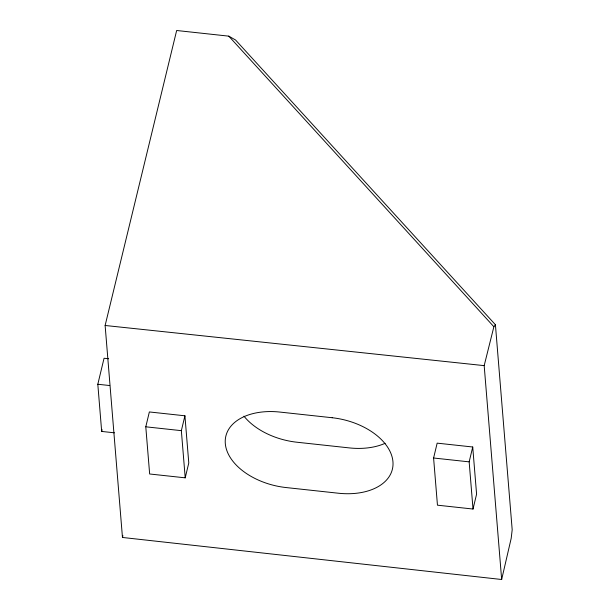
<?xml version="1.0" encoding="UTF-8"?>
<svg xmlns="http://www.w3.org/2000/svg" width="610" height="610" viewBox="0 0 610 610"><rect width="100%" height="100%" fill="white"/><g stroke="black" fill="none" stroke-linecap="round" stroke-linejoin="round"><path stroke-width="0.91" d="M501.664 579.5L511.188 538.34L512.187 529.755L495.419 324.733L235.552 40.001L228.788 36.15L176.656 30.5L105.126 325.481L122.465 537.463L501.664 579.5L484.18 365.634L493.879 326.739L495.419 324.733M122.465 537.463L122.907 535.611M114.489 432.818L101.672 431.43L97.813 384.254L104.058 358.253L108.633 358.749M101.672 431.43L102.106 429.638M145.79 426.809L149.358 411.948L184.922 415.799L188.78 462.975L185.211 477.836L149.648 473.985L145.79 426.809L181.353 430.66L185.211 477.836M181.353 430.66L184.922 415.799M433.596 458.003L437.164 443.142L472.727 447L476.585 494.176L473.017 509.037L437.454 505.179L433.596 458.003L469.159 461.861L473.017 509.037M469.159 461.861L472.727 447M484.18 365.634L105.126 325.481M97.813 384.254L109.716 385.543M228.788 36.15L493.879 326.739M243.969 416.172A58.743 36.73 13.5 0 0 296.948 442.227L349.24 447.9A58.743 36.73 13.5 0 0 385.131 443.295M332.183 417.736L279.891 412.07A58.743 36.73 13.5 0 0 225.304 443.561A58.743 36.73 13.5 0 0 286.067 487.55L338.359 493.223A58.743 36.73 13.5 0 0 392.947 461.732A58.743 36.73 13.5 0 0 332.183 417.736"/></g></svg>
